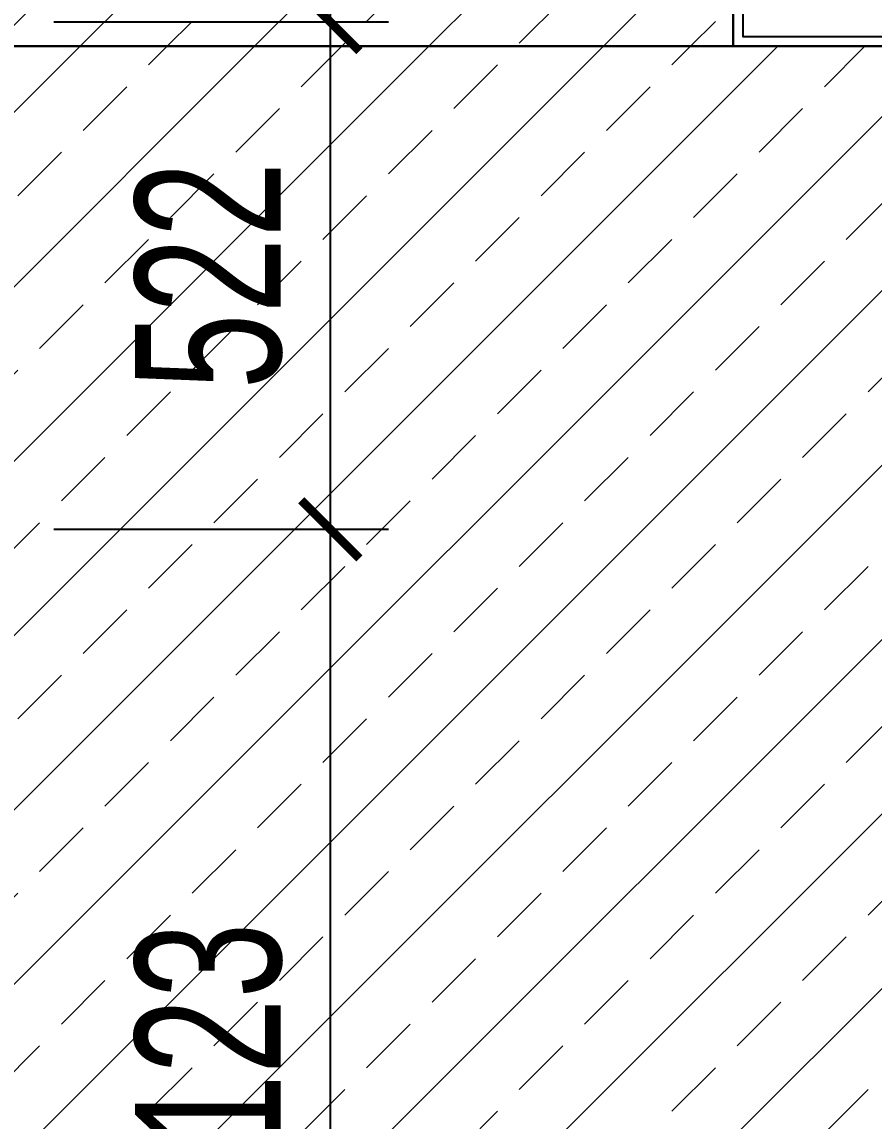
# Model space of a CAD drawing. Header units: millimetres. Extents: x -343543 to 400519, y -115663 to 104219.
# Drawn here: x -229061 to -228184, y 8858 to 9990 of the extents above; entities that cross this region are included whole.
import ezdxf

# ---------------------------------------------------------------- set-up
doc = ezdxf.new("R2010")
doc.units = ezdxf.units.MM
doc.layers.get('0').update_dxf_attribs({"color": 231, "lineweight": 0})
doc.layers.get('DefPoints').update_dxf_attribs({"color": 191})
for name, color, linetype, lineweight in [('A-CLNG', 157, 'Continuous', 25), ('A-PATT', 252, 'Continuous', 9), ('A-SYMBOLS', 10, 'Continuous', 13), ('SME-E-LTG-DIM', 55, 'Continuous', 18)]:
    doc.layers.add(name, color=color, linetype=linetype, lineweight=lineweight)
doc.layers.add('XREF MAT BANG TUONG XAY$0$A-FNSH', color=8, linetype='Continuous')
doc.styles.add('SM-DIMTEXT', font='SME.shx', dxfattribs={"width": 0.7})
doc.dimstyles.new('SDIM-100', dxfattribs={"dimscale": 100, "dimtxt": 2, "dimasz": 0.6, "dimexe": 0.6, "dimexo": 0.2, "dimgap": 0.5, "dimtad": 1, "dimdec": 0, "dimzin": 12, "dimtxsty": 'SM-DIMTEXT', "dimblk": 'ARCHTICK', "dimblk1": 'ARCHTICK', "dimblk2": 'ARCHTICK', "dimcen": 0.12, "dimdle": 0.6, "dimclrd": 7, "dimclre": 8, "dimadec": 0, "dimazin": 3, "dimtfac": 2, "dimtix": 1, "dimtmove": 1, "dimatfit": 3, "dimfxl": 1, "dimtzin": 0, "dimarcsym": 1})
pattern_1 = [(45, (-262854.02, -1e-05), (-89.80256, 89.80256), []), (45, (-262764.22, -1e-05), (-89.80256, 89.80256), [63.5, -31.75])]

# ---------------------------------------------------------------- blocks, each defined once
blk = doc.blocks.new('01.Xref _MB T1')
at = {"layer": 'XREF MAT BANG TUONG XAY$0$A-FNSH', "color": 8}
for points in [[(34525.0013, 10224.99984), (34525.0013, 9964.99997), (35815.01181, 9965.00167), (35815.01905, 4479.99998)], [(34535.0013, 10214.99984), (34535.0013, 9974.99999), (35825.01179, 9975.00168), (35825.01906, 4469.99998)]]:
    blk.add_lwpolyline(points, dxfattribs=at)
blk = doc.blocks.new('_ArchTick')
at = {"color": 0, "linetype": 'ByBlock', "const_width": 0.15}
blk.add_lwpolyline([(-0.5, -0.5), (0.5, 0.5)], dxfattribs=at)
blk = doc.blocks.new('*D1275')
at = {"layer": 'DefPoints', "color": 0, "transparency": 16777216}
for p in [(-229048.7, 9467.5), (-228743.8, 9467.5), (-229048.7, 8345)]:
    blk.add_point(p, dxfattribs=at)
at = {"layer": 'SME-E-LTG-DIM', "color": 7, "lineweight": -2, "transparency": 16777216}
blk.add_line((-228743.8, 8285), (-228743.8, 9527.5), dxfattribs=at)
at = {"layer": 'SME-E-LTG-DIM', "color": 8, "lineweight": -2, "transparency": 16777216}
for p, q in [((-229028.7, 9467.5), (-228683.8, 9467.5)), ((-229028.7, 8345), (-228683.8, 8345))]:
    blk.add_line(p, q, dxfattribs=at)
at = {"layer": 'SME-E-LTG-DIM', "color": 7, "lineweight": -2, "transparency": 16777216, "xscale": 60, "yscale": 60, "zscale": 60}
for p, rotation in [((-228743.8, 9467.5), 90), ((-228743.8, 8345), 270)]:
    blk.add_blockref('_ArchTick', p, dxfattribs=dict(at, rotation=rotation))
at = {"layer": 'SME-E-LTG-DIM', "color": 0, "transparency": 16777216, "insert": (-228868.8, 8906.3), "char_height": 150, "attachment_point": 5, "rotation": 90, "style": 'SM-DIMTEXT'}
blk.add_mtext('1123', dxfattribs=at)
blk = doc.blocks.new('*D1276')
at = {"layer": 'DefPoints', "color": 0, "transparency": 16777216}
for p in [(-229048.7, 9990), (-228743.8, 9990), (-229048.7, 9467.5)]:
    blk.add_point(p, dxfattribs=at)
at = {"layer": 'SME-E-LTG-DIM', "color": 7, "lineweight": -2, "transparency": 16777216}
blk.add_line((-228743.8, 9407.5), (-228743.8, 10050), dxfattribs=at)
at = {"layer": 'SME-E-LTG-DIM', "color": 8, "lineweight": -2, "transparency": 16777216}
for p, q in [((-229028.7, 9990), (-228683.8, 9990)), ((-229028.7, 9467.5), (-228683.8, 9467.5))]:
    blk.add_line(p, q, dxfattribs=at)
at = {"layer": 'SME-E-LTG-DIM', "color": 7, "lineweight": -2, "transparency": 16777216, "xscale": 60, "yscale": 60, "zscale": 60}
for p, rotation in [((-228743.8, 9990), 90), ((-228743.8, 9467.5), 270)]:
    blk.add_blockref('_ArchTick', p, dxfattribs=dict(at, rotation=rotation))
at = {"layer": 'SME-E-LTG-DIM', "color": 0, "transparency": 16777216, "insert": (-228868.8, 9728.8), "char_height": 150, "attachment_point": 5, "rotation": 90, "style": 'SM-DIMTEXT'}
blk.add_mtext('522', dxfattribs=at)

msp = doc.modelspace()

# ---------------------------------------------------------------- block references
at = {"layer": 'A-SYMBOLS'}
msp.add_blockref('01.Xref _MB T1', (-262854, 0), dxfattribs=at)

# ---------------------------------------------------------------- next in the draw order: hatches: boundary and pattern name
at = {"layer": 'A-PATT'}
h = msp.add_hatch(dxfattribs=at)
h.set_pattern_fill('ANSI33', color=256, scale=20, double=1)
h.set_pattern_definition(pattern_1)
h.paths.add_polyline_path([(-228204, 15875.7), (-234134, 15875.7), (-234134, 14725), (-231074, 14725), (-231074, 11375), (-231224, 11375), (-231224, 10225), (-229879, 10225), (-229879, 9965), (-228329, 9965), (-228329, 10225), (-228204, 10225)])
h = msp.add_hatch(dxfattribs=at)
h.set_pattern_fill('ANSI33', color=256, scale=20, double=1)
h.set_pattern_definition(pattern_1)
h.paths.add_polyline_path([(-227039, 9965), (-231224, 9965), (-231224, 8980), (-230029, 8980), (-230029, 8835), (-231224, 8835), (-231224, 7855), (-230029, 7855), (-230029, 7710), (-231224, 7710), (-231224, 6730), (-230029, 6730), (-230029, 6585), (-231224, 6585), (-231224, 5605), (-230029, 5605), (-230029, 5460), (-231224, 5460), (-231224, 4480), (-229674, 4480), (-229674, 4135), (-229819, 4135), (-229819, 4335), (-231224, 4335), (-231224, 3235), (-229819, 3235), (-229819, 3435), (-229674, 3435), (-229674, 3235), (-228584, 3235), (-228584, 3435), (-228439, 3435), (-228439, 3235), (-227129, 3235), (-227129, 3425), (-227039, 3425), (-227039, 4335), (-228439, 4335), (-228439, 4135), (-228584, 4135), (-228584, 4480), (-227039, 4480)])

# ---------------------------------------------------------------- next in the draw order: linework, layer by layer
at = {"layer": 'A-CLNG', "color": 251}
msp.add_lwpolyline([(-228204, 15875.7), (-234134, 15875.7), (-234134, 14725), (-231074, 14725), (-231074, 11375), (-231224, 11375), (-231224, 10225), (-229879, 10225), (-229879, 9965), (-228329, 9965), (-228329, 10225), (-228204, 10225)], close=True, dxfattribs=at)
msp.add_lwpolyline([(-227039, 4480), (-227039, 9965), (-231224, 9965), (-231224, 8980), (-230029, 8980), (-230029, 8835), (-231224, 8835), (-231224, 7855), (-230029, 7855), (-230029, 7710), (-231224, 7710), (-231224, 6730), (-230029, 6730), (-230029, 6585), (-231224, 6585), (-231224, 5605), (-230029, 5605), (-230029, 5460)], dxfattribs=at)

# ---------------------------------------------------------------- next in the draw order: dimensions: what is measured, and where the dimension line sits
at = {"layer": 'SME-E-LTG-DIM'}
for base, p1, p2, picture, middle in [((-228743.7591, 9990), (-229048.6805, 9467.5001), (-229048.6805, 9990), '*D1276', (-228868.7591, 9728.75)), ((-228743.7591, 9467.5001), (-229048.6805, 8345), (-229048.6805, 9467.5001), '*D1275', (-228868.7591, 8906.25))]:
    dim = msp.add_linear_dim(base=base, p1=p1, p2=p2, angle=90, dimstyle='SDIM-100', override={"dimtxt": 1.5, "dimtfill": 0}, dxfattribs=at)
    dim.commit()
    dim.dimension.update_dxf_attribs({"geometry": picture, "text_midpoint": middle})

doc.saveas('drawing.dxf')
